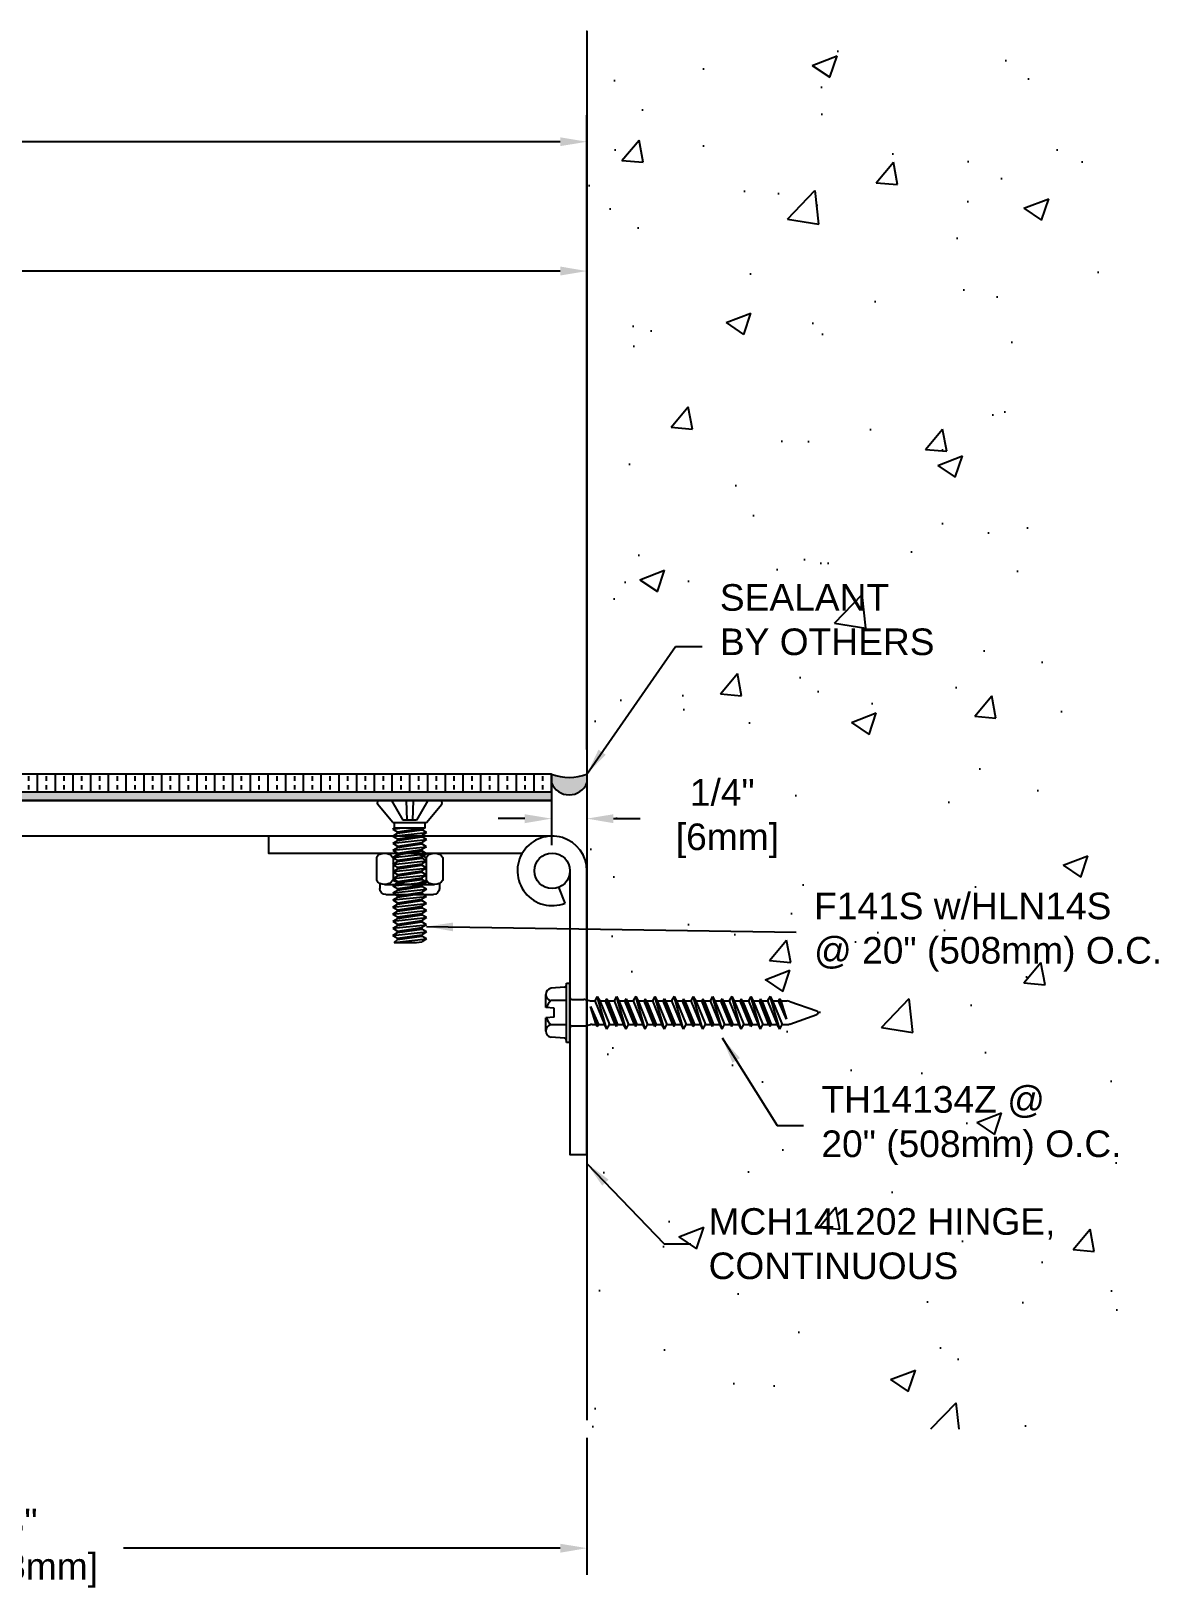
# Model space of a CAD drawing. Header units: inches. Extents: x -3.1 to 46.4, y -1.4 to 10.6.
# Drawn here: x 11.94 to 19.94, y -1.24 to 9.73 of the extents above; entities that cross this region are included whole.
import ezdxf

# ---------------------------------------------------------------- set-up
doc = ezdxf.new("R2010")
doc.units = ezdxf.units.IN
doc.header["$MEASUREMENT"] = 0
for name, color, linetype in [('Anchors', 4, 'Continuous'), ('Conditions', 1, 'Continuous'), ('Dimensions', 3, 'Continuous'), ('Metals', 7, 'Continuous'), ('Text', 2, 'Continuous')]:
    doc.layers.add(name, color=color, linetype=linetype)
doc.styles.add('ARIAL', font='arial.ttf')
doc.styles.get("Standard").update_dxf_attribs({"font": 'arial.ttf'})
doc.dimstyles.new('Arial', dxfattribs={"dimtxt": 0.1875, "dimasz": 0.1875, "dimexe": 0.1875, "dimexo": 0.1875, "dimgap": 0.1875, "dimtad": 0, "dimtih": 1, "dimtoh": 1, "dimdec": 4, "dimzin": 0, "dimdsep": 46, "dimlunit": 4, "dimtxsty": 'ARIAL', "dimcen": 0.1875, "dimadec": 0, "dimazin": 0, "dimtfac": 1, "dimtdec": 4, "dimtofl": 0, "dimtmove": 0, "dimatfit": 3, "dimfxl": 0, "dimfrac": 2, "dimtolj": 1, "dimtzin": 0, "dimarcsym": 0})

# ---------------------------------------------------------------- blocks, each defined once
blk = doc.blocks.new('*D12')
at = {"layer": 'Defpoints', "color": 0}
for p in [(7.854, 0), (15.854, 0), (15.854, -0.965)]:
    blk.add_point(p, dxfattribs=at)
at = {"layer": 'Dimensions', "color": 0, "lineweight": -2}
for p, q in [((7.854, -0.188), (7.854, -1.153)), ((15.854, -0.188), (15.854, -1.153)), ((8.041, -0.965), (11.136, -0.965)), ((15.666, -0.965), (12.586, -0.965))]:
    blk.add_line(p, q, dxfattribs=at)
at = {"layer": 'Dimensions', "color": 0}
for points in [[(8.041, -0.934), (8.041, -0.997), (7.854, -0.965)], [(15.666, -0.934), (15.666, -0.997), (15.854, -0.965)]]:
    blk.add_solid(points, dxfattribs=at)
at = {"layer": 'Dimensions', "color": 0, "insert": (11.861, -0.965), "char_height": 0.1875, "attachment_point": 5, "style": 'ARIAL'}
blk.add_mtext('\\A1;8"\\P [203mm]', dxfattribs=at)
blk = doc.blocks.new('*D14')
at = {"layer": 'Defpoints', "color": 0}
for p in [(15.854, 8.95), (2.254, 4.482), (15.854, 4.477)]:
    blk.add_point(p, dxfattribs=at)
at = {"layer": 'Dimensions', "color": 0, "lineweight": -2}
for p, q in [((2.254, 4.67), (2.254, 9.137)), ((15.854, 4.665), (15.854, 9.137)), ((2.442, 8.95), (8.329, 8.95)), ((15.666, 8.95), (9.779, 8.95))]:
    blk.add_line(p, q, dxfattribs=at)
at = {"layer": 'Dimensions', "color": 0}
for points in [[(2.442, 8.981), (2.442, 8.919), (2.254, 8.95)], [(15.666, 8.981), (15.666, 8.919), (15.854, 8.95)]]:
    blk.add_solid(points, dxfattribs=at)
at = {"layer": 'Dimensions', "color": 0, "insert": (9.054, 8.95), "char_height": 0.1875, "attachment_point": 5, "style": 'ARIAL'}
blk.add_mtext('\\A1;1\'-1 5/8"\\P [345mm]', dxfattribs=at)
blk = doc.blocks.new('*D18')
at = {"layer": 'Defpoints', "color": 0}
for p in [(3, 8.038), (3, 4.477), (15.854, 4.477)]:
    blk.add_point(p, dxfattribs=at)
at = {"layer": 'Dimensions', "color": 0, "lineweight": -2}
for p, q in [((3, 4.665), (3, 8.226)), ((15.854, 4.665), (15.854, 8.226)), ((3.188, 8.038), (8.702, 8.038)), ((15.666, 8.038), (10.152, 8.038))]:
    blk.add_line(p, q, dxfattribs=at)
at = {"layer": 'Dimensions', "color": 0}
for points in [[(3.188, 8.07), (3.188, 8.007), (3, 8.038)], [(15.666, 8.07), (15.666, 8.007), (15.854, 8.038)]]:
    blk.add_solid(points, dxfattribs=at)
at = {"layer": 'Dimensions', "color": 0, "insert": (9.427, 8.038), "char_height": 0.1875, "attachment_point": 5, "style": 'ARIAL'}
blk.add_mtext('\\A1;1\'-0 7/8"\\P [326mm]', dxfattribs=at)
blk = doc.blocks.new('MCH141202')
blk.add_line((0.227, 0.091), (0.116, 0.046))
for points in [[(0, 0.125), (2, 0.125), (2, 0.245), (0, 0.245)], [(-0.245, 0), (-0.245, -2), (-0.125, -2), (-0.125, -0.211)]]:
    blk.add_lwpolyline(points)
blk.add_circle((0, 0), 0.125)
blk.add_arc((0, 0), 0.245, 90, 21.7978)
at = {"flags": 3}
for tag, p in [('MANUFACTURER', (0.09, -0.641)), ('OPENWIDTH', (0.09, -0.974)), ('LENGTH', (0.09, -1.308)), ('FINISH', (0.09, -1.641)), ('GUDENP/N', (0.09, -1.974))]:
    blk.add_attdef(tag, p, '', height=0.2, dxfattribs=at)
blk = doc.blocks.new('F141S')
for p, q in [((-0.214, 0), (0.214, 0)), ((-0.128, 0), (-0.047, -0.137)), ((-0.025, 0), (-0.02, -0.137)), ((0.025, 0), (0.02, -0.137)), ((0.128, 0), (0.048, -0.137)), ((-0.119, -0.155), (-0.226, -0.024)), ((0.119, -0.155), (0.226, -0.024)), ((-0.119, -0.155), (0.119, -0.155)), ((-0.119, -0.2), (-0.108, -0.195)), ((-0.119, -0.2), (-0.068, -0.195)), ((-0.119, -0.2), (-0.085, -0.22)), ((-0.108, -0.155), (-0.108, -0.195)), ((0.108, -0.195), (-0.108, -0.195)), ((-0.085, -0.22), (0.085, -0.195)), ((-0.085, -0.23), (0.085, -0.205)), ((0.048, -0.137), (-0.047, -0.137)), ((0.108, -0.195), (0.085, -0.205)), ((0.119, -0.225), (0.085, -0.205)), ((0.108, -0.155), (0.108, -0.195)), ((-0.119, -0.25), (0.119, -0.225)), ((-0.119, -0.25), (-0.085, -0.23)), ((-0.119, -0.25), (-0.085, -0.27)), ((-0.119, -0.3), (0.119, -0.275)), ((-0.119, -0.3), (-0.085, -0.28)), ((-0.119, -0.3), (-0.085, -0.32)), ((-0.119, -0.35), (0.119, -0.325)), ((-0.085, -0.22), (-0.085, -0.23)), ((-0.085, -0.27), (0.085, -0.245)), ((-0.085, -0.28), (0.085, -0.255)), ((-0.085, -0.27), (-0.085, -0.28)), ((-0.085, -0.32), (0.085, -0.295)), ((-0.085, -0.33), (0.085, -0.305)), ((-0.085, -0.32), (-0.085, -0.33)), ((0.119, -0.225), (0.085, -0.245)), ((0.085, -0.245), (0.085, -0.255)), ((0.119, -0.275), (0.085, -0.255)), ((0.119, -0.275), (0.085, -0.295)), ((0.085, -0.295), (0.085, -0.305)), ((0.119, -0.325), (0.085, -0.305)), ((0.119, -0.325), (0.085, -0.345)), ((-0.119, -0.35), (-0.085, -0.33)), ((-0.119, -0.35), (-0.085, -0.37)), ((-0.119, -0.4), (0.119, -0.375)), ((-0.119, -0.4), (-0.085, -0.38)), ((-0.119, -0.4), (-0.085, -0.42)), ((-0.119, -0.45), (0.119, -0.425)), ((-0.119, -0.45), (-0.085, -0.43)), ((-0.085, -0.37), (0.085, -0.345)), ((-0.085, -0.38), (0.085, -0.355)), ((-0.085, -0.37), (-0.085, -0.38)), ((-0.085, -0.42), (0.085, -0.395)), ((-0.085, -0.43), (0.085, -0.405)), ((-0.085, -0.42), (-0.085, -0.43)), ((0.085, -0.345), (0.085, -0.355)), ((0.119, -0.375), (0.085, -0.355)), ((0.119, -0.375), (0.085, -0.395)), ((0.085, -0.395), (0.085, -0.405)), ((0.119, -0.425), (0.085, -0.405)), ((0.119, -0.425), (0.085, -0.445)), ((-0.119, -0.45), (-0.085, -0.47)), ((-0.119, -0.5), (0.119, -0.475)), ((-0.119, -0.5), (-0.085, -0.48)), ((-0.119, -0.5), (-0.085, -0.52)), ((-0.119, -0.55), (0.119, -0.525)), ((-0.119, -0.55), (-0.085, -0.53)), ((-0.085, -0.47), (0.085, -0.445)), ((-0.085, -0.48), (0.085, -0.455)), ((-0.085, -0.47), (-0.085, -0.48)), ((-0.085, -0.52), (0.085, -0.495)), ((-0.085, -0.53), (0.085, -0.505)), ((-0.085, -0.52), (-0.085, -0.53)), ((-0.085, -0.57), (0.085, -0.545)), ((0.085, -0.445), (0.085, -0.455)), ((0.119, -0.475), (0.085, -0.455)), ((0.119, -0.475), (0.085, -0.495)), ((0.085, -0.495), (0.085, -0.505)), ((0.119, -0.525), (0.085, -0.505)), ((0.119, -0.525), (0.085, -0.545)), ((0.085, -0.545), (0.085, -0.555)), ((-0.119, -0.55), (-0.085, -0.57)), ((-0.119, -0.6), (0.119, -0.575)), ((-0.119, -0.6), (-0.085, -0.58)), ((-0.119, -0.6), (-0.085, -0.62)), ((-0.119, -0.65), (0.119, -0.625)), ((-0.119, -0.65), (-0.085, -0.63)), ((-0.119, -0.65), (-0.085, -0.67)), ((-0.085, -0.58), (0.085, -0.555)), ((-0.085, -0.57), (-0.085, -0.58)), ((-0.085, -0.62), (0.085, -0.595)), ((-0.085, -0.63), (0.085, -0.605)), ((-0.085, -0.62), (-0.085, -0.63)), ((-0.085, -0.67), (0.085, -0.645)), ((-0.085, -0.68), (0.085, -0.655)), ((0.119, -0.575), (0.085, -0.555)), ((0.119, -0.575), (0.085, -0.595)), ((0.085, -0.595), (0.085, -0.605)), ((0.119, -0.625), (0.085, -0.605)), ((0.119, -0.625), (0.085, -0.645)), ((0.085, -0.645), (0.085, -0.655)), ((0.119, -0.675), (0.085, -0.655)), ((-0.119, -0.7), (0.119, -0.675)), ((-0.119, -0.7), (-0.085, -0.68)), ((-0.119, -0.7), (-0.085, -0.72)), ((-0.119, -0.75), (0.119, -0.725)), ((-0.119, -0.75), (-0.085, -0.73)), ((-0.119, -0.75), (-0.085, -0.77)), ((-0.085, -0.67), (-0.085, -0.68)), ((-0.085, -0.72), (0.085, -0.695)), ((-0.085, -0.73), (0.085, -0.705)), ((-0.085, -0.72), (-0.085, -0.73)), ((-0.085, -0.77), (0.085, -0.745)), ((-0.085, -0.78), (0.085, -0.755)), ((0.119, -0.675), (0.085, -0.695)), ((0.085, -0.695), (0.085, -0.705)), ((0.119, -0.725), (0.085, -0.705)), ((0.119, -0.725), (0.085, -0.745)), ((0.085, -0.745), (0.085, -0.755)), ((0.119, -0.775), (0.085, -0.755)), ((-0.119, -0.8), (0.119, -0.775)), ((-0.119, -0.8), (-0.085, -0.78)), ((-0.119, -0.8), (-0.085, -0.82)), ((-0.119, -0.85), (0.119, -0.825)), ((-0.119, -0.85), (-0.085, -0.83)), ((-0.119, -0.85), (-0.085, -0.87)), ((-0.119, -0.9), (0.119, -0.875)), ((-0.085, -0.77), (-0.085, -0.78)), ((-0.085, -0.82), (0.085, -0.795)), ((-0.085, -0.83), (0.085, -0.805)), ((-0.085, -0.82), (-0.085, -0.83)), ((-0.085, -0.87), (0.085, -0.845)), ((-0.085, -0.88), (0.085, -0.855)), ((-0.085, -0.87), (-0.085, -0.88)), ((0.119, -0.775), (0.085, -0.795)), ((0.085, -0.795), (0.085, -0.805)), ((0.119, -0.825), (0.085, -0.805)), ((0.119, -0.825), (0.085, -0.845)), ((0.085, -0.845), (0.085, -0.855)), ((0.119, -0.875), (0.085, -0.855)), ((0.119, -0.875), (0.085, -0.895)), ((-0.119, -0.9), (-0.085, -0.88)), ((-0.119, -0.9), (-0.085, -0.92)), ((-0.119, -0.95), (0.119, -0.925)), ((-0.119, -0.95), (-0.085, -0.93)), ((-0.119, -0.95), (-0.085, -0.97)), ((-0.11, -1), (0.119, -0.975)), ((-0.11, -1), (-0.085, -0.98)), ((-0.085, -0.92), (0.085, -0.895)), ((-0.085, -0.93), (0.085, -0.905)), ((-0.085, -0.92), (-0.085, -0.93)), ((-0.085, -0.97), (0.085, -0.945)), ((-0.085, -0.98), (0.085, -0.955)), ((-0.085, -0.97), (-0.085, -0.98)), ((0.085, -0.895), (0.085, -0.905)), ((0.119, -0.925), (0.085, -0.905)), ((0.119, -0.925), (0.085, -0.945)), ((0.085, -0.945), (0.085, -0.955)), ((0.119, -0.975), (0.085, -0.955)), ((0.119, -0.975), (0.085, -0.995)), ((-0.11, -1), (0.048, -1)), ((0.048, -1), (0.085, -0.995))]:
    blk.add_line(p, q)
for centre, start, end in [((-0.214, -0.015), 90, 219.032), ((0.214, -0.015), 320.968, 90)]:
    blk.add_arc(centre, 0.015, start, end)
blk = doc.blocks.new('HLN14S')
for p, q in [((-0.21, 0.213), (-0.21, 0.25)), ((-0.176, 0.222), (0.176, 0.222)), ((-0.168, 0.292), (0.168, 0.292)), ((0.21, 0.213), (0.21, 0.25)), ((-0.234, 0.03), (-0.234, 0.192)), ((-0.117, 0.03), (-0.117, 0.192)), ((0.117, 0.03), (0.117, 0.192)), ((0.234, 0.03), (0.234, 0.192)), ((-0.176, 0), (0.176, 0))]:
    blk.add_line(p, q)
for centre, radius, start, end in [((-0.176, 0.149), 0.0723, 35.7751, 144.2249), ((-0.168, 0.25), 0.0418, 90, 180), ((0, -0.022), 0.244, 61.2813, 118.7187), ((0.176, 0.149), 0.0723, 35.7751, 144.2249), ((0.168, 0.25), 0.0418, 0, 90), ((-0.176, 0.072), 0.0723, 215.7751, 324.2249), ((0, 0.244), 0.244, 241.2813, 298.7187), ((0.176, 0.072), 0.0723, 215.7751, 324.2249)]:
    blk.add_arc(centre, radius, start, end)
blk = doc.blocks.new('TH14134')
for p, q in [((-0.18, 0.039), (-0.172, 0.133)), ((-0.129, 0.17), (-0.036, 0.17)), ((-0.086, 0.025), (-0.086, 0.133)), ((-0.031, 0.11), (-0.036, 0.17)), ((-0.031, 0.11), (0.031, 0.11)), ((0.031, 0.11), (0.036, 0.17)), ((0.036, 0.17), (0.129, 0.17)), ((0.086, 0.025), (0.086, 0.133)), ((0.18, 0.039), (0.172, 0.133)), ((-0.209, 0), (-0.209, 0.025)), ((-0.209, 0.025), (0.209, 0.025)), ((-0.209, 0), (0.209, 0)), ((0.209, 0.025), (0.209, 0)), ((-0.093, -0.015), (-0.093, -0.097)), ((0.093, -0.015), (0.093, -0.097)), ((-0.115, -0.26), (0.115, -0.193)), ((-0.098, -0.193), (0.043, -0.144)), ((-0.098, -0.193), (-0.083, -0.184)), ((-0.098, -0.193), (-0.083, -0.201)), ((-0.092, -0.11), (-0.084, -0.145)), ((-0.083, -0.184), (0.043, -0.144)), ((0.043, -0.144), (-0.083, -0.201)), ((-0.083, -0.158), (-0.083, -0.184)), ((0.083, -0.175), (-0.083, -0.243)), ((-0.083, -0.201), (-0.083, -0.243)), ((0.083, -0.21), (-0.083, -0.278)), ((0.083, -0.158), (0.083, -0.175)), ((0.115, -0.193), (0.083, -0.175)), ((0.115, -0.193), (0.083, -0.21)), ((0.083, -0.21), (0.083, -0.252)), ((0.092, -0.11), (0.084, -0.145)), ((-0.115, -0.26), (-0.083, -0.243)), ((-0.115, -0.26), (-0.083, -0.278)), ((-0.115, -0.396), (0.115, -0.328)), ((-0.098, -0.328), (0.098, -0.26)), ((-0.098, -0.328), (-0.083, -0.32)), ((-0.098, -0.328), (-0.083, -0.336)), ((-0.083, -0.32), (0.083, -0.252)), ((0.083, -0.269), (-0.083, -0.336)), ((-0.083, -0.278), (-0.083, -0.32)), ((0.083, -0.311), (-0.083, -0.379)), ((0.098, -0.26), (0.083, -0.252)), ((0.098, -0.26), (0.083, -0.269)), ((0.083, -0.269), (0.083, -0.311)), ((0.115, -0.328), (0.083, -0.311)), ((0.115, -0.328), (0.083, -0.345)), ((-0.115, -0.396), (-0.083, -0.379)), ((-0.115, -0.396), (-0.083, -0.413)), ((-0.098, -0.464), (0.098, -0.396)), ((-0.083, -0.336), (-0.083, -0.379)), ((0.083, -0.345), (-0.083, -0.413)), ((-0.083, -0.455), (0.083, -0.388)), ((0.083, -0.404), (-0.083, -0.472)), ((-0.083, -0.413), (-0.083, -0.455)), ((0.083, -0.345), (0.083, -0.388)), ((0.098, -0.396), (0.083, -0.388)), ((0.098, -0.396), (0.083, -0.404)), ((0.083, -0.404), (0.083, -0.446)), ((-0.115, -0.531), (0.115, -0.464)), ((-0.115, -0.531), (-0.083, -0.514)), ((-0.115, -0.531), (-0.083, -0.548)), ((-0.098, -0.464), (-0.083, -0.455)), ((-0.098, -0.464), (-0.083, -0.472)), ((-0.098, -0.599), (0.098, -0.531)), ((0.083, -0.446), (-0.083, -0.514)), ((-0.083, -0.472), (-0.083, -0.514)), ((0.083, -0.481), (-0.083, -0.548)), ((-0.083, -0.591), (0.083, -0.523)), ((0.083, -0.539), (-0.083, -0.607)), ((-0.083, -0.548), (-0.083, -0.591)), ((0.115, -0.464), (0.083, -0.446)), ((0.115, -0.464), (0.083, -0.481)), ((0.083, -0.481), (0.083, -0.523)), ((0.098, -0.531), (0.083, -0.523)), ((0.098, -0.531), (0.083, -0.539)), ((0.083, -0.539), (0.083, -0.582)), ((-0.115, -0.667), (0.115, -0.599)), ((-0.115, -0.667), (-0.083, -0.649)), ((-0.098, -0.599), (-0.083, -0.591)), ((-0.098, -0.599), (-0.083, -0.607)), ((0.083, -0.582), (-0.083, -0.649)), ((-0.083, -0.607), (-0.083, -0.649)), ((0.083, -0.616), (-0.083, -0.684)), ((-0.083, -0.726), (0.083, -0.658)), ((0.115, -0.599), (0.083, -0.582)), ((0.115, -0.599), (0.083, -0.616)), ((0.083, -0.616), (0.083, -0.658)), ((0.098, -0.667), (0.083, -0.658)), ((-0.115, -0.667), (-0.083, -0.684)), ((-0.115, -0.802), (0.115, -0.734)), ((-0.098, -0.734), (0.098, -0.667)), ((-0.098, -0.734), (-0.083, -0.726)), ((-0.098, -0.734), (-0.083, -0.743)), ((0.083, -0.675), (-0.083, -0.743)), ((-0.083, -0.684), (-0.083, -0.726)), ((0.083, -0.717), (-0.083, -0.785)), ((-0.083, -0.743), (-0.083, -0.785)), ((0.083, -0.752), (-0.083, -0.819)), ((0.098, -0.667), (0.083, -0.675)), ((0.083, -0.675), (0.083, -0.717)), ((0.115, -0.734), (0.083, -0.717)), ((0.115, -0.734), (0.083, -0.752)), ((0.083, -0.752), (0.083, -0.794)), ((-0.115, -0.802), (-0.083, -0.785)), ((-0.115, -0.802), (-0.083, -0.819)), ((-0.115, -0.937), (0.115, -0.87)), ((-0.098, -0.87), (0.098, -0.802)), ((-0.098, -0.87), (-0.083, -0.862)), ((-0.098, -0.87), (-0.083, -0.878)), ((-0.083, -0.862), (0.083, -0.794)), ((0.083, -0.81), (-0.083, -0.878)), ((-0.083, -0.819), (-0.083, -0.862)), ((0.083, -0.853), (-0.083, -0.92)), ((0.098, -0.802), (0.083, -0.794)), ((0.098, -0.802), (0.083, -0.81)), ((0.083, -0.81), (0.083, -0.853)), ((0.115, -0.87), (0.083, -0.853)), ((0.115, -0.87), (0.083, -0.887)), ((-0.115, -0.937), (-0.083, -0.92)), ((-0.115, -0.937), (-0.083, -0.955)), ((-0.098, -1.005), (0.098, -0.937)), ((-0.083, -0.878), (-0.083, -0.92)), ((0.083, -0.887), (-0.083, -0.955)), ((-0.083, -0.997), (0.083, -0.929)), ((0.083, -0.946), (-0.083, -1.013)), ((-0.083, -0.955), (-0.083, -0.997)), ((0.083, -0.887), (0.083, -0.929)), ((0.098, -0.937), (0.083, -0.929)), ((0.098, -0.937), (0.083, -0.946)), ((0.083, -0.946), (0.083, -0.988)), ((-0.115, -1.073), (0.115, -1.005)), ((-0.115, -1.073), (-0.083, -1.056)), ((-0.115, -1.073), (-0.083, -1.09)), ((-0.098, -1.005), (-0.083, -0.997)), ((-0.098, -1.005), (-0.083, -1.013)), ((-0.098, -1.141), (0.098, -1.073)), ((0.083, -0.988), (-0.083, -1.056)), ((-0.083, -1.013), (-0.083, -1.056)), ((0.083, -1.022), (-0.083, -1.09)), ((-0.083, -1.132), (0.083, -1.065)), ((0.083, -1.081), (-0.083, -1.149)), ((-0.083, -1.09), (-0.083, -1.132)), ((0.115, -1.005), (0.083, -0.988)), ((0.115, -1.005), (0.083, -1.022)), ((0.083, -1.022), (0.083, -1.065)), ((0.098, -1.073), (0.083, -1.065)), ((0.098, -1.073), (0.083, -1.081)), ((0.083, -1.081), (0.083, -1.123)), ((-0.115, -1.208), (0.115, -1.141)), ((-0.115, -1.208), (-0.083, -1.191)), ((-0.098, -1.141), (-0.083, -1.132)), ((-0.098, -1.141), (-0.083, -1.149)), ((0.083, -1.123), (-0.083, -1.191)), ((-0.083, -1.149), (-0.083, -1.191)), ((0.083, -1.158), (-0.083, -1.226)), ((-0.083, -1.268), (0.083, -1.2)), ((0.115, -1.141), (0.083, -1.123)), ((0.115, -1.141), (0.083, -1.158)), ((0.083, -1.158), (0.083, -1.2)), ((0.098, -1.208), (0.083, -1.2)), ((-0.115, -1.208), (-0.083, -1.226)), ((-0.115, -1.344), (0.115, -1.276)), ((-0.098, -1.276), (0.098, -1.208)), ((-0.098, -1.276), (-0.083, -1.268)), ((-0.098, -1.276), (-0.083, -1.284)), ((0.083, -1.217), (-0.083, -1.284)), ((-0.083, -1.226), (-0.083, -1.268)), ((0.083, -1.259), (-0.083, -1.327)), ((-0.083, -1.284), (-0.083, -1.327)), ((0.083, -1.293), (-0.083, -1.361)), ((0.098, -1.208), (0.083, -1.217)), ((0.083, -1.217), (0.083, -1.259)), ((0.115, -1.276), (0.083, -1.259)), ((0.115, -1.276), (0.083, -1.293)), ((0.083, -1.293), (0.083, -1.336)), ((-0.115, -1.344), (-0.083, -1.327)), ((-0.115, -1.344), (-0.083, -1.361)), ((-0.115, -1.479), (0.115, -1.411)), ((-0.098, -1.411), (0.098, -1.344)), ((-0.098, -1.411), (-0.083, -1.403)), ((-0.098, -1.411), (-0.083, -1.42)), ((-0.083, -1.403), (0.083, -1.336)), ((0.083, -1.352), (-0.083, -1.42)), ((-0.083, -1.361), (-0.083, -1.403)), ((0.083, -1.394), (-0.083, -1.462)), ((-0.083, -1.42), (-0.083, -1.462)), ((0.098, -1.344), (0.083, -1.336)), ((0.098, -1.344), (0.083, -1.352)), ((0.083, -1.352), (0.083, -1.394)), ((0.115, -1.411), (0.083, -1.394)), ((0.115, -1.411), (0.083, -1.429)), ((-0.115, -1.479), (-0.083, -1.462)), ((-0.115, -1.479), (-0.083, -1.496)), ((0.083, -1.429), (-0.083, -1.496)), ((-0.083, -1.496), (-0.083, -1.531)), ((-0.045, -1.528), (0.083, -1.471)), ((-0.045, -1.528), (0.098, -1.479)), ((0.083, -1.487), (-0.045, -1.528)), ((0.083, -1.429), (0.083, -1.471)), ((0.098, -1.479), (0.083, -1.471)), ((0.098, -1.479), (0.083, -1.487)), ((0.083, -1.487), (0.083, -1.531)), ((-0.08, -1.551), (-0.013, -1.742)), ((0.08, -1.551), (0.013, -1.742))]:
    blk.add_line(p, q)
for centre, radius, start, end in [((-0.129, 0.126), 0.0436, 9.285, 170.715), ((0, 0.051), 0.119, 107.4215, 136.0407), ((0, 0.051), 0.119, 43.9593, 72.5785), ((0.129, 0.126), 0.0436, 9.285, 170.715), ((-0.195, 0.04), 0.015, 270, 355), ((0.195, 0.04), 0.015, 185, 270), ((-0.108, -0.015), 0.0147, 0, 90), ((-0.031, -0.097), 0.062, 180, 191.9357), ((0.031, -0.097), 0.062, 348.0643, 0), ((0.108, -0.015), 0.0147, 90, 180), ((-0.145, -0.158), 0.062, 0, 11.9357), ((0.145, -0.158), 0.062, 168.0643, 180), ((-0.021, -1.531), 0.062, 180, 199.3058), ((0.021, -1.531), 0.062, 340.6942, 0), ((0, -1.736), 0.0141, 204.1001, 335.8999)]:
    blk.add_arc(centre, radius, start, end)
blk = doc.blocks.new('*D27')
at = {"layer": 'Defpoints', "color": 0}
for p in [(15.604, 4.305), (15.854, 4.305), (15.604, 4.178)]:
    blk.add_point(p, dxfattribs=at)
at = {"layer": 'Dimensions', "color": 0, "lineweight": -2}
for p, q in [((15.416, 4.178), (15.229, 4.178)), ((16.041, 4.178), (16.229, 4.178)), ((15.604, 4.117), (15.604, 3.99)), ((15.854, 4.117), (15.854, 3.99))]:
    blk.add_line(p, q, dxfattribs=at)
at = {"layer": 'Dimensions', "color": 0}
for points in [[(15.416, 4.209), (15.416, 4.146), (15.604, 4.178)], [(16.041, 4.209), (16.041, 4.146), (15.854, 4.178)]]:
    blk.add_solid(points, dxfattribs=at)
at = {"layer": 'Dimensions', "color": 0, "insert": (16.808, 4.178), "char_height": 0.1875, "attachment_point": 5, "style": 'ARIAL'}
blk.add_mtext('\\A1;1/4"\\P [6mm]', dxfattribs=at)
blk = doc.blocks.new('*U33')
for p, q in [((11.75, 0.125), (0, 0.125)), ((0, 0.125), (0, 0)), ((0, 0.125), (0, 0)), ((0.125, 0.125), (0.125, 0)), ((0.25, 0.125), (0.25, 0)), ((0.375, 0.125), (0.375, 0)), ((0.5, 0.125), (0.5, 0)), ((0.625, 0.125), (0.625, 0)), ((0.75, 0.125), (0.75, 0)), ((0.875, 0.125), (0.875, 0)), ((1, 0.125), (1, 0)), ((1.125, 0.125), (1.125, 0)), ((1.25, 0.125), (1.25, 0)), ((1.375, 0.125), (1.375, 0)), ((1.5, 0.125), (1.5, 0)), ((1.625, 0.125), (1.625, 0)), ((1.75, 0.125), (1.75, 0)), ((1.875, 0.125), (1.875, 0)), ((2, 0.125), (2, 0)), ((2.125, 0.125), (2.125, 0)), ((2.25, 0.125), (2.25, 0)), ((2.375, 0.125), (2.375, 0)), ((2.5, 0.125), (2.5, 0)), ((2.625, 0.125), (2.625, 0)), ((2.75, 0.125), (2.75, 0)), ((2.875, 0.125), (2.875, 0)), ((3, 0.125), (3, 0)), ((3.125, 0.125), (3.125, 0)), ((3.25, 0.125), (3.25, 0)), ((3.375, 0.125), (3.375, 0)), ((3.5, 0.125), (3.5, 0)), ((3.625, 0.125), (3.625, 0)), ((3.75, 0.125), (3.75, 0)), ((3.875, 0.125), (3.875, 0)), ((4, 0.125), (4, 0)), ((4.125, 0.125), (4.125, 0)), ((4.25, 0.125), (4.25, 0)), ((4.375, 0.125), (4.375, 0)), ((4.5, 0.125), (4.5, 0)), ((4.625, 0.125), (4.625, 0)), ((4.75, 0.125), (4.75, 0)), ((4.875, 0.125), (4.875, 0)), ((5, 0.125), (5, 0)), ((5.125, 0.125), (5.125, 0)), ((5.25, 0.125), (5.25, 0)), ((5.375, 0.125), (5.375, 0)), ((5.5, 0.125), (5.5, 0)), ((5.625, 0.125), (5.625, 0)), ((5.75, 0.125), (5.75, 0)), ((5.875, 0.125), (5.875, 0)), ((6, 0.125), (6, 0)), ((6.125, 0.125), (6.125, 0)), ((6.25, 0.125), (6.25, 0)), ((6.375, 0.125), (6.375, 0)), ((6.5, 0.125), (6.5, 0)), ((6.625, 0.125), (6.625, 0)), ((6.75, 0.125), (6.75, 0)), ((6.875, 0.125), (6.875, 0)), ((7, 0.125), (7, 0)), ((7.125, 0.125), (7.125, 0)), ((7.25, 0.125), (7.25, 0)), ((7.375, 0.125), (7.375, 0)), ((7.5, 0.125), (7.5, 0)), ((7.625, 0.125), (7.625, 0)), ((7.75, 0.125), (7.75, 0)), ((7.875, 0.125), (7.875, 0)), ((8, 0.125), (8, 0)), ((8.125, 0.125), (8.125, 0)), ((8.25, 0.125), (8.25, 0)), ((8.375, 0.125), (8.375, 0)), ((8.5, 0.125), (8.5, 0)), ((8.625, 0.125), (8.625, 0)), ((8.75, 0.125), (8.75, 0)), ((8.875, 0.125), (8.875, 0)), ((9, 0.125), (9, 0)), ((9.125, 0.125), (9.125, 0)), ((9.25, 0.125), (9.25, 0)), ((9.375, 0.125), (9.375, 0)), ((9.5, 0.125), (9.5, 0)), ((9.625, 0.125), (9.625, 0)), ((9.75, 0.125), (9.75, 0)), ((9.875, 0.125), (9.875, 0)), ((10, 0.125), (10, 0)), ((10.125, 0.125), (10.125, 0)), ((10.25, 0.125), (10.25, 0)), ((10.375, 0.125), (10.375, 0)), ((10.5, 0.125), (10.5, 0)), ((10.625, 0.125), (10.625, 0)), ((10.75, 0.125), (10.75, 0)), ((10.875, 0.125), (10.875, 0)), ((11, 0.125), (11, 0)), ((11.125, 0.125), (11.125, 0)), ((11.25, 0.125), (11.25, 0)), ((11.375, 0.125), (11.375, 0)), ((11.5, 0.125), (11.5, 0)), ((11.625, 0.125), (11.625, 0)), ((11.75, 0), (11.75, 0.125)), ((11.75, 0.125), (11.75, 0)), ((11.75, 0.125), (11.75, 0)), ((0, 0), (11.75, 0)), ((0.0625, 0.109375), (0.0625, 0.078125)), ((0.0625, 0.046875), (0.0625, 0.015625)), ((0.1875, 0.109375), (0.1875, 0.078125)), ((0.1875, 0.046875), (0.1875, 0.015625)), ((0.3125, 0.109375), (0.3125, 0.078125)), ((0.3125, 0.046875), (0.3125, 0.015625)), ((0.4375, 0.109375), (0.4375, 0.078125)), ((0.4375, 0.046875), (0.4375, 0.015625)), ((0.5625, 0.109375), (0.5625, 0.078125)), ((0.5625, 0.046875), (0.5625, 0.015625)), ((0.6875, 0.109375), (0.6875, 0.078125)), ((0.6875, 0.046875), (0.6875, 0.015625)), ((0.8125, 0.109375), (0.8125, 0.078125)), ((0.8125, 0.046875), (0.8125, 0.015625)), ((0.9375, 0.109375), (0.9375, 0.078125)), ((0.9375, 0.046875), (0.9375, 0.015625)), ((1.0625, 0.109375), (1.0625, 0.078125)), ((1.0625, 0.046875), (1.0625, 0.015625)), ((1.1875, 0.109375), (1.1875, 0.078125)), ((1.1875, 0.046875), (1.1875, 0.015625)), ((1.3125, 0.109375), (1.3125, 0.078125)), ((1.3125, 0.046875), (1.3125, 0.015625)), ((1.4375, 0.109375), (1.4375, 0.078125)), ((1.4375, 0.046875), (1.4375, 0.015625)), ((1.5625, 0.109375), (1.5625, 0.078125)), ((1.5625, 0.046875), (1.5625, 0.015625)), ((1.6875, 0.109375), (1.6875, 0.078125)), ((1.6875, 0.046875), (1.6875, 0.015625)), ((1.8125, 0.109375), (1.8125, 0.078125)), ((1.8125, 0.046875), (1.8125, 0.015625)), ((1.9375, 0.109375), (1.9375, 0.078125)), ((1.9375, 0.046875), (1.9375, 0.015625)), ((2.0625, 0.109375), (2.0625, 0.078125)), ((2.0625, 0.046875), (2.0625, 0.015625)), ((2.1875, 0.109375), (2.1875, 0.078125)), ((2.1875, 0.046875), (2.1875, 0.015625)), ((2.3125, 0.109375), (2.3125, 0.078125)), ((2.3125, 0.046875), (2.3125, 0.015625)), ((2.4375, 0.109375), (2.4375, 0.078125)), ((2.4375, 0.046875), (2.4375, 0.015625)), ((2.5625, 0.109375), (2.5625, 0.078125)), ((2.5625, 0.046875), (2.5625, 0.015625)), ((2.6875, 0.109375), (2.6875, 0.078125)), ((2.6875, 0.046875), (2.6875, 0.015625)), ((2.8125, 0.109375), (2.8125, 0.078125)), ((2.8125, 0.046875), (2.8125, 0.015625)), ((2.9375, 0.109375), (2.9375, 0.078125)), ((2.9375, 0.046875), (2.9375, 0.015625)), ((3.0625, 0.109375), (3.0625, 0.078125)), ((3.0625, 0.046875), (3.0625, 0.015625)), ((3.1875, 0.109375), (3.1875, 0.078125)), ((3.1875, 0.046875), (3.1875, 0.015625)), ((3.3125, 0.109375), (3.3125, 0.078125)), ((3.3125, 0.046875), (3.3125, 0.015625)), ((3.4375, 0.109375), (3.4375, 0.078125)), ((3.4375, 0.046875), (3.4375, 0.015625)), ((3.5625, 0.109375), (3.5625, 0.078125)), ((3.5625, 0.046875), (3.5625, 0.015625)), ((3.6875, 0.109375), (3.6875, 0.078125)), ((3.6875, 0.046875), (3.6875, 0.015625)), ((3.8125, 0.109375), (3.8125, 0.078125)), ((3.8125, 0.046875), (3.8125, 0.015625)), ((3.9375, 0.109375), (3.9375, 0.078125)), ((3.9375, 0.046875), (3.9375, 0.015625)), ((4.0625, 0.109375), (4.0625, 0.078125)), ((4.0625, 0.046875), (4.0625, 0.015625)), ((4.1875, 0.109375), (4.1875, 0.078125)), ((4.1875, 0.046875), (4.1875, 0.015625)), ((4.3125, 0.109375), (4.3125, 0.078125)), ((4.3125, 0.046875), (4.3125, 0.015625)), ((4.4375, 0.109375), (4.4375, 0.078125)), ((4.4375, 0.046875), (4.4375, 0.015625)), ((4.5625, 0.109375), (4.5625, 0.078125)), ((4.5625, 0.046875), (4.5625, 0.015625)), ((4.6875, 0.109375), (4.6875, 0.078125)), ((4.6875, 0.046875), (4.6875, 0.015625)), ((4.8125, 0.109375), (4.8125, 0.078125)), ((4.8125, 0.046875), (4.8125, 0.015625)), ((4.9375, 0.109375), (4.9375, 0.078125)), ((4.9375, 0.046875), (4.9375, 0.015625)), ((5.0625, 0.109375), (5.0625, 0.078125)), ((5.0625, 0.046875), (5.0625, 0.015625)), ((5.1875, 0.109375), (5.1875, 0.078125)), ((5.1875, 0.046875), (5.1875, 0.015625)), ((5.3125, 0.109375), (5.3125, 0.078125)), ((5.3125, 0.046875), (5.3125, 0.015625)), ((5.4375, 0.109375), (5.4375, 0.078125)), ((5.4375, 0.046875), (5.4375, 0.015625)), ((5.5625, 0.109375), (5.5625, 0.078125)), ((5.5625, 0.046875), (5.5625, 0.015625)), ((5.6875, 0.109375), (5.6875, 0.078125)), ((5.6875, 0.046875), (5.6875, 0.015625)), ((5.8125, 0.109375), (5.8125, 0.078125)), ((5.8125, 0.046875), (5.8125, 0.015625)), ((5.9375, 0.109375), (5.9375, 0.078125)), ((5.9375, 0.046875), (5.9375, 0.015625)), ((6.0625, 0.109375), (6.0625, 0.078125)), ((6.0625, 0.046875), (6.0625, 0.015625)), ((6.1875, 0.109375), (6.1875, 0.078125)), ((6.1875, 0.046875), (6.1875, 0.015625)), ((6.3125, 0.109375), (6.3125, 0.078125)), ((6.3125, 0.046875), (6.3125, 0.015625)), ((6.4375, 0.109375), (6.4375, 0.078125)), ((6.4375, 0.046875), (6.4375, 0.015625)), ((6.5625, 0.109375), (6.5625, 0.078125)), ((6.5625, 0.046875), (6.5625, 0.015625)), ((6.6875, 0.109375), (6.6875, 0.078125)), ((6.6875, 0.046875), (6.6875, 0.015625)), ((6.8125, 0.109375), (6.8125, 0.078125)), ((6.8125, 0.046875), (6.8125, 0.015625)), ((6.9375, 0.109375), (6.9375, 0.078125)), ((6.9375, 0.046875), (6.9375, 0.015625)), ((7.0625, 0.109375), (7.0625, 0.078125)), ((7.0625, 0.046875), (7.0625, 0.015625)), ((7.1875, 0.109375), (7.1875, 0.078125)), ((7.1875, 0.046875), (7.1875, 0.015625)), ((7.3125, 0.109375), (7.3125, 0.078125)), ((7.3125, 0.046875), (7.3125, 0.015625)), ((7.4375, 0.109375), (7.4375, 0.078125)), ((7.4375, 0.046875), (7.4375, 0.015625)), ((7.5625, 0.109375), (7.5625, 0.078125)), ((7.5625, 0.046875), (7.5625, 0.015625)), ((7.6875, 0.109375), (7.6875, 0.078125)), ((7.6875, 0.046875), (7.6875, 0.015625)), ((7.8125, 0.109375), (7.8125, 0.078125)), ((7.8125, 0.046875), (7.8125, 0.015625)), ((7.9375, 0.109375), (7.9375, 0.078125)), ((7.9375, 0.046875), (7.9375, 0.015625)), ((8.0625, 0.109375), (8.0625, 0.078125)), ((8.0625, 0.046875), (8.0625, 0.015625)), ((8.1875, 0.109375), (8.1875, 0.078125)), ((8.1875, 0.046875), (8.1875, 0.015625)), ((8.3125, 0.109375), (8.3125, 0.078125)), ((8.3125, 0.046875), (8.3125, 0.015625)), ((8.4375, 0.109375), (8.4375, 0.078125)), ((8.4375, 0.046875), (8.4375, 0.015625)), ((8.5625, 0.109375), (8.5625, 0.078125)), ((8.5625, 0.046875), (8.5625, 0.015625)), ((8.6875, 0.109375), (8.6875, 0.078125)), ((8.6875, 0.046875), (8.6875, 0.015625)), ((8.8125, 0.109375), (8.8125, 0.078125)), ((8.8125, 0.046875), (8.8125, 0.015625)), ((8.9375, 0.109375), (8.9375, 0.078125)), ((8.9375, 0.046875), (8.9375, 0.015625)), ((9.0625, 0.109375), (9.0625, 0.078125)), ((9.0625, 0.046875), (9.0625, 0.015625)), ((9.1875, 0.109375), (9.1875, 0.078125)), ((9.1875, 0.046875), (9.1875, 0.015625)), ((9.3125, 0.109375), (9.3125, 0.078125)), ((9.3125, 0.046875), (9.3125, 0.015625)), ((9.4375, 0.109375), (9.4375, 0.078125)), ((9.4375, 0.046875), (9.4375, 0.015625)), ((9.5625, 0.109375), (9.5625, 0.078125)), ((9.5625, 0.046875), (9.5625, 0.015625)), ((9.6875, 0.109375), (9.6875, 0.078125)), ((9.6875, 0.046875), (9.6875, 0.015625)), ((9.8125, 0.109375), (9.8125, 0.078125)), ((9.8125, 0.046875), (9.8125, 0.015625)), ((9.9375, 0.109375), (9.9375, 0.078125)), ((9.9375, 0.046875), (9.9375, 0.015625)), ((10.0625, 0.109375), (10.0625, 0.078125)), ((10.0625, 0.046875), (10.0625, 0.015625)), ((10.1875, 0.109375), (10.1875, 0.078125)), ((10.1875, 0.046875), (10.1875, 0.015625)), ((10.3125, 0.109375), (10.3125, 0.078125)), ((10.3125, 0.046875), (10.3125, 0.015625)), ((10.4375, 0.109375), (10.4375, 0.078125)), ((10.4375, 0.046875), (10.4375, 0.015625)), ((10.5625, 0.109375), (10.5625, 0.078125)), ((10.5625, 0.046875), (10.5625, 0.015625)), ((10.6875, 0.109375), (10.6875, 0.078125)), ((10.6875, 0.046875), (10.6875, 0.015625)), ((10.8125, 0.109375), (10.8125, 0.078125)), ((10.8125, 0.046875), (10.8125, 0.015625)), ((10.9375, 0.109375), (10.9375, 0.078125)), ((10.9375, 0.046875), (10.9375, 0.015625)), ((11.0625, 0.109375), (11.0625, 0.078125)), ((11.0625, 0.046875), (11.0625, 0.015625)), ((11.1875, 0.109375), (11.1875, 0.078125)), ((11.1875, 0.046875), (11.1875, 0.015625)), ((11.3125, 0.109375), (11.3125, 0.078125)), ((11.3125, 0.046875), (11.3125, 0.015625)), ((11.4375, 0.109375), (11.4375, 0.078125)), ((11.4375, 0.046875), (11.4375, 0.015625)), ((11.5625, 0.109375), (11.5625, 0.078125)), ((11.5625, 0.046875), (11.5625, 0.015625)), ((11.6875, 0.109375), (11.6875, 0.078125)), ((11.6875, 0.046875), (11.6875, 0.015625))]:
    blk.add_line(p, q)
blk = doc.blocks.new('SEALANT')
blk.add_hatch(color=253).paths.add_polyline_path([(2, 3.144), (2, 3.207, -0.19106), (1.75, 3.207), (1.75, 3.144, 0.674056)])
for p, q in [((1.75, 3.207), (1.75, 3.144)), ((2, 3.207), (2, 3.144))]:
    blk.add_line(p, q)
for centre, radius, start, end in [((1.875, 3.522), 0.339, 248.3669, 291.6331), ((1.875, 3.195), 0.135, 202.0357, 337.9643)]:
    blk.add_arc(centre, radius, start, end)

msp = doc.modelspace()

# ---------------------------------------------------------------- hatches: boundary and pattern name
at = {"layer": 'Conditions'}
h = msp.add_hatch(dxfattribs=at)
h.set_pattern_fill('AR-CONC', color=256, scale=0.25, style=0)
h.set_pattern_definition([(50, (4.5882, 4.2736), (1.79315, -0.15688), [0.1875, -2.0625]), (355, (4.5882, 4.2736), (-0.34688, 1.88048), [0.15, -1.65]), (100.451, (4.7377, 4.2605), (1.44627, 1.7236), [0.15935, -1.75286]), (46.184, (4.5882, 4.7736), (2.6681, -0.4138), [0.28125, -3.09375]), (96.636, (4.8106, 4.739), (2.33666, 2.4353), [0.23903, -2.6293]), (351.184, (4.5882, 4.7736), (2.33665, 2.4353), [0.225, -2.475]), (21, (4.8382, 4.6486), (1.49227, -1.00655), [0.1875, -2.0625]), (326, (4.8382, 4.6486), (0.60829, 1.81288), [0.15, -1.65]), (71.451, (4.9626, 4.5647), (2.10056, 0.80633), [0.15935, -1.75286]), (37.5, (4.5882, 4.2736), (0.0304, 0.832235), [0, -1.63, 0, -1.675, 0, -1.65625]), (7.5, (4.5882, 4.2736), (0.657674, 0.98603), [0, -0.955, 0, -1.5925, 0, -0.63125]), (327.5, (4.0307, 4.2736), (1.334556, -0.056387), [0, -0.625, 0, -1.95, 0, -2.5875]), (317.5, (3.7807, 4.2736), (1.457965, 0.25026), [0, -0.8125, 0, -1.295, 0, -1.8375])])
h.paths.add_polyline_path([(19.60835, 9.66717), (15.85386, 9.66717), (15.85386, 2.89942), (15.87869, 2.89417, 0.05212645), (15.89151, 2.89283), (15.90934, 2.89283), (15.92657, 2.92483), (15.94381, 2.89283), (15.98606, 2.89283), (15.99428, 2.90809), (16.0025, 2.89283), (16.04476, 2.89283), (16.06199, 2.92483), (16.07922, 2.89283), (16.12148, 2.89283), (16.1297, 2.90809), (16.13792, 2.89283), (16.18017, 2.89283), (16.19741, 2.92483), (16.21464, 2.89283), (16.2569, 2.89283), (16.26511, 2.90809), (16.27333, 2.89283), (16.31559, 2.89283), (16.33282, 2.92483), (16.35006, 2.89283), (16.39231, 2.89283), (16.40053, 2.90809), (16.40875, 2.89283), (16.45101, 2.89283), (16.46824, 2.92483), (16.48547, 2.89283), (16.52773, 2.89283), (16.53595, 2.90809), (16.54417, 2.89283), (16.58642, 2.89283), (16.60366, 2.92483), (16.62089, 2.89283), (16.66315, 2.89283), (16.67136, 2.90809), (16.67958, 2.89283), (16.72184, 2.89283), (16.73907, 2.92483), (16.75631, 2.89283), (16.79856, 2.89283), (16.80678, 2.90809), (16.815, 2.89283), (16.85726, 2.89283), (16.87449, 2.92483), (16.89172, 2.89283), (16.93398, 2.89283), (16.9422, 2.90809), (16.95042, 2.89283), (16.99267, 2.89283), (17.00991, 2.92483), (17.02714, 2.89283), (17.0694, 2.89283), (17.07761, 2.90809), (17.08583, 2.89283), (17.12809, 2.89283), (17.14532, 2.92483), (17.16256, 2.89283), (17.20481, 2.89283), (17.21303, 2.90809), (17.22125, 2.89283), (17.26475, 2.89283, -0.08443704), (17.28524, 2.88934), (17.47331, 2.82346, -0.70927499), (17.47553, 2.79697), (17.28524, 2.73032, -0.08443704), (17.26475, 2.72683), (17.23026, 2.72683), (17.21303, 2.69483), (17.1958, 2.72683), (17.15354, 2.72683), (17.14532, 2.71157), (17.13711, 2.72683), (17.09485, 2.72683), (17.07761, 2.69483), (17.06038, 2.72683), (17.01812, 2.72683), (17.00991, 2.71157), (17.00169, 2.72683), (16.95943, 2.72683), (16.9422, 2.69483), (16.92497, 2.72683), (16.88271, 2.72683), (16.87449, 2.71157), (16.86627, 2.72683), (16.82401, 2.72683), (16.80678, 2.69483), (16.78955, 2.72683), (16.74729, 2.72683), (16.73907, 2.71157), (16.73086, 2.72683), (16.6886, 2.72683), (16.67136, 2.69483), (16.65413, 2.72683), (16.61187, 2.72683), (16.60366, 2.71157), (16.59544, 2.72683), (16.55318, 2.72683), (16.53595, 2.69483), (16.51872, 2.72683), (16.47646, 2.72683), (16.46824, 2.71157), (16.46002, 2.72683), (16.41776, 2.72683), (16.40053, 2.69483), (16.3833, 2.72683), (16.34104, 2.72683), (16.33282, 2.71157), (16.32461, 2.72683), (16.28235, 2.72683), (16.26511, 2.69483), (16.24788, 2.72683), (16.20562, 2.72683), (16.19741, 2.71157), (16.18919, 2.72683), (16.14693, 2.72683), (16.1297, 2.69483), (16.11247, 2.72683), (16.07021, 2.72683), (16.06199, 2.71157), (16.05377, 2.72683), (16.01151, 2.72683), (15.99428, 2.69483), (15.97705, 2.72683), (15.93479, 2.72683), (15.92657, 2.71157), (15.91836, 2.72683), (15.89151, 2.72683, 0.05212645), (15.87869, 2.72549), (15.85386, 2.72024), (15.85386, -0.125), (19.60835, -0.125)])
h.paths.add_polyline_path([(17.3868, 3.04988), (19.94273, 3.04988), (19.94273, 3.75221), (17.3868, 3.75221)], flags=9)
h.paths.add_polyline_path([(16.72486, 5.10229), (18.33229, 5.10229), (18.33229, 5.80444), (16.72486, 5.80444)], flags=24)
h.paths.add_polyline_path([(17.45238, 1.68572), (19.66235, 1.68572), (19.66235, 2.38793), (17.45238, 2.38793)], flags=9)
h.paths.add_polyline_path([(16.64507, 0.8264), (19.41728, 0.8264), (19.41728, 1.52861), (16.64507, 1.52861)], flags=24)
msp.add_hatch(color=256, dxfattribs=at).paths.add_polyline_path([(3.85386, 4.36733), (3.85386, 4.30483), (15.60386, 4.30483), (15.60386, 4.36733)])

# ---------------------------------------------------------------- linework, layer by layer
msp.add_line((15.85386, 9.72967), (15.85386, 0), dxfattribs=at)
msp.add_lwpolyline([(15.85386, 9.72967), (15.85386, 9.72967), (15.85386, 9.72967), (15.85386, -0.0625)], dxfattribs=at)
msp.add_lwpolyline([(3.85386, 4.36733), (15.60386, 4.36733), (15.60386, 4.30483), (3.85386, 4.30483)], close=True, dxfattribs=at)
at = {"layer": 'Metals'}
msp.add_lwpolyline([(3.85386, 4.30483), (15.60386, 4.30483), (15.60386, 4.05483), (3.85386, 4.05483)], close=True, dxfattribs=at)

# ---------------------------------------------------------------- block references
at = {"layer": 'Anchors'}
msp.add_blockref('F141S', (14.60372, 4.30483), dxfattribs=at)
for name, p, rotation in [('MCH141202', (15.60886, 3.80983), 270), ('TH14134', (15.73386, 2.80983), 90)]:
    msp.add_blockref(name, p, dxfattribs=dict(at, rotation=rotation))
at = {"layer": 'Anchors', "xscale": -1, "rotation": 180}
msp.add_blockref('HLN14S', (14.60372, 3.93483), dxfattribs=at)
at = {"layer": 'Conditions'}
for name, p in [('*U33', (3.85386, 4.36733)), ('SEALANT', (13.85386, 1.28557))]:
    msp.add_blockref(name, p, dxfattribs=at)

# ---------------------------------------------------------------- texts
at = {"layer": 'Text', "char_height": 0.1875, "attachment_point": 4, "style": 'ARIAL'}
for s, insert in [('\\A1;SEALANT\\PBY OTHERS', (16.79092, 5.57968)), ('F141S w/HLN14S\\P@ 20" (508mm) O.C.', (17.45516, 3.37802)), ('TH14134Z @\\P20" (508mm) O.C.', (17.50693, 2.01393)), ('MCH141202 HINGE,\\PCONTINUOUS', (16.71139, 1.18044))]:
    msp.add_mtext(s, dxfattribs=dict(at, insert=insert))

# ---------------------------------------------------------------- dimensions: what is measured, and where the dimension line sits
at = {"layer": 'Dimensions'}
for base, p1, p2, picture, middle in [((15.85386, 8.94999), (2.25417, 4.48233), (15.85386, 4.47733), '*D14', (9.05402, 8.94999)), ((3.00008, 8.03842), (15.85386, 4.47733), (3.00008, 4.47733), '*D18', (9.42697, 8.03842)), ((15.60386, 4.17756), (15.85386, 4.30483), (15.60386, 4.30483), '*D27', (16.80806, 4.17756)), ((15.85386, -0.96535), (7.85386, 0), (15.85386, 0), '*D12', (11.86103, -0.96535))]:
    dim = msp.add_linear_dim(base=base, p1=p1, p2=p2, dimstyle='Arial', override={"dimpost": '\\X'}, dxfattribs=at)
    dim.commit()
    dim.dimension.update_dxf_attribs({"geometry": picture, "text_midpoint": middle, "dimtype": 160})

# ---------------------------------------------------------------- leaders
at = {"layer": 'Text'}
for points in [[(15.85386, 4.49233), (16.47842, 5.39218), (16.66592, 5.39218)], [(14.72272, 3.41733), (17.33016, 3.37802)], [(16.80678, 2.63233), (17.19443, 2.01393), (17.38193, 2.01393)], [(15.85386, 1.74733), (16.39889, 1.18044), (16.58639, 1.18044)]]:
    msp.add_leader(points, dimstyle='Arial', override={"dimgap": 0.125, "dimtad": 0}, dxfattribs=at)

doc.saveas('drawing.dxf')
